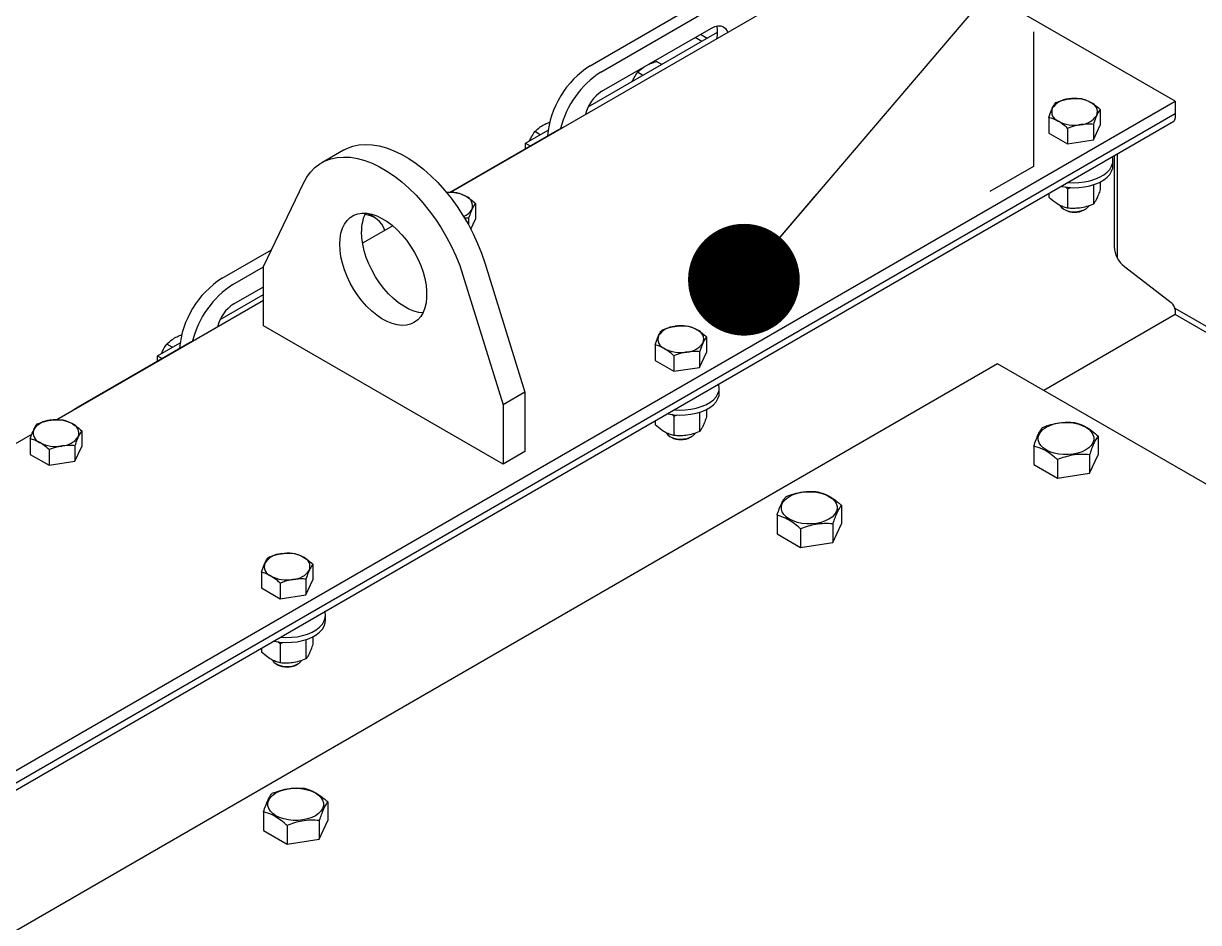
# Model space of a CAD drawing. Header units: millimetres. Extents: x 1293 to 41893, y 1011 to 26911.
# Drawn here: x 5768.9 to 6092.5, y 23770.3 to 24017.7 of the extents above; entities that cross this region are included whole.
import ezdxf

# ---------------------------------------------------------------- set-up
doc = ezdxf.new("R2010")
doc.units = ezdxf.units.MM
doc.header["$LTSCALE"] = 50
doc.linetypes.add('CENTERX2', pattern=[20.32, 12.7, -2.54, 2.54, -2.54])
doc.layers.add('CAPA_1', color=7, linetype='Continuous')
doc.dimstyles.new('SLDDIMSTYLE2', dxfattribs={"dimtxt": 0.18, "dimasz": 30.769231, "dimexe": 0, "dimexo": 0.0625, "dimgap": 0, "dimtad": 0, "dimtih": 1, "dimtoh": 1, "dimdec": 0, "dimrnd": 1e-09, "dimzin": 0, "dimdsep": 46, "dimtxsty": 'Standard', "dimblk1": 'DOT', "dimblk2": 'DOT', "dimsah": 1, "dimcen": 0.09, "dimadec": 0, "dimazin": 0, "dimtfac": 30.769231, "dimtdec": 0, "dimtofl": 0, "dimtmove": 0, "dimatfit": 3, "dimldrblk": 'DOT', "dimfxl": 1, "dimfrac": 2, "dimtolj": 1, "dimtzin": 0, "dimarcsym": 0})

# ---------------------------------------------------------------- blocks, each defined once
blk = doc.blocks.new('_Dot')
at = {"color": 0, "linetype": 'ByBlock', "lineweight": -2}
blk.add_line((-0.5, 0), (-1, 0), dxfattribs=at)
at = {"color": 0, "linetype": 'ByBlock', "const_width": 0.5}
blk.add_lwpolyline([(-0.25, 0, 1), (0.25, 0, 1)], format="xyb", close=True, dxfattribs=at)

msp = doc.modelspace()

# ---------------------------------------------------------------- linework, layer by layer
at = {"color": 7, "linetype": 'Continuous', "lineweight": 25}
for p, q in [((6086.0161562, 23996.3686892), (6008.0141701, 24041.3982773)), ((5988.0744784, 24029.8873383), (5886.4774359, 23971.2366141)), ((5924.9213923, 24006.1174766), (5955.5626861, 24023.806319)), ((5927.914811, 24004.3894128), (5958.5561048, 24022.0782552)), ((5928.1505133, 23999.0818754), (5958.3204026, 24016.4985818)), ((5924.3959619, 23994.7625096), (5960.038878, 24015.3387271)), ((5955.7008127, 24012.8344153), (5953.8370025, 24013.91037)), ((5955.3332253, 24014.7741211), (5957.1970355, 24013.6981663)), ((5944.6366578, 24006.4472146), (5943.160409, 24007.2994348)), ((5939.4516003, 24003.4539446), (5937.9753515, 24004.3061649)), ((6056.7358548, 23996.9787002), (6056.6348866, 23996.963082)), ((5394.4657242, 23597.1451225), (6086.0161562, 23996.3686892)), ((6052.2087699, 23994.4079392), (6052.1817155, 23994.3496515)), ((6062.8559567, 23996.0007834), (6062.7820428, 23996.043453)), ((6065.4113764, 23994.0625639), (6065.4113764, 23989.7719317)), ((6086.0161562, 23996.3686892), (6086.0161562, 23991.7209358)), ((5394.0798776, 23591.6445568), (6085.6303096, 23990.8681235)), ((6086.0161562, 23992.9119998), (5394.4657242, 23593.6884331)), ((6051.246367, 23991.8714667), (6051.246367, 23987.5808346)), ((6053.8017867, 23990.8592615), (6053.8757005, 23990.8165919)), ((6064.4489735, 23992.4521057), (6064.4760278, 23992.5103934)), ((5886.1938939, 23971.24231), (5915.9175659, 23988.4014206)), ((5907.1494419, 23984.8063055), (5913.3462331, 23988.3836369)), ((5911.167329, 23987.1257824), (5909.6910803, 23987.9780026)), ((6051.246367, 23987.5808346), (6056.4311203, 23984.5877402)), ((6056.4311203, 23988.8783723), (6056.4311203, 23984.5877402)), ((6059.9218885, 23989.8813447), (6060.0228567, 23989.8969629)), ((6063.513625, 23989.9739209), (6063.513625, 23985.6832888)), ((6063.513625, 23985.6832888), (6065.4113764, 23989.7719317)), ((5907.1494419, 23983.3396903), (5907.1494419, 23984.8063055)), ((5907.1494419, 23984.8063055), (5908.4197055, 23984.0729979)), ((6056.4311203, 23984.5877402), (6063.513625, 23985.6832888)), ((5857.0070362, 23982.8658197), (5851.0201987, 23979.409692)), ((6069.2530115, 23981.4137105), (6069.2530115, 23956.2676925)), ((6070.043274, 23981.8699194), (6070.043274, 23953.3148444)), ((6068.912205, 23978.6519838), (6068.912205, 23980.0346595)), ((6065.4115285, 23974.1121778), (6065.4115285, 23972.0889522)), ((5834.9538395, 23950.8929484), (5845.9968813, 23973.7964401)), ((6051.2462149, 23971.0186081), (6051.2462149, 23969.8980307)), ((6055.8094861, 23972.7842747), (6056.4312724, 23972.2388263)), ((6056.4312724, 23972.2388263), (6057.4311095, 23972.5832805)), ((6056.4312724, 23972.2388263), (6056.4312724, 23966.9047607)), ((6063.5134729, 23973.325684), (6063.5134729, 23968.0003328)), ((5890.7933066, 23970.1478599), (5890.7193927, 23970.1905295)), ((5893.3487263, 23968.2096403), (5893.3487263, 23963.9190082)), ((5865.536789, 23964.3941414), (5863.6880843, 23965.4613759)), ((5892.3863234, 23966.5991822), (5892.4133778, 23966.6574699)), ((6055.3349666, 23966.641241), (6055.7092047, 23966.4251277)), ((6060.9485386, 23966.4251277), (6061.3227768, 23966.641241)), ((5870.5749917, 23962.0563285), (5862.25569, 23957.2536978)), ((5891.4509749, 23964.1209974), (5891.4509749, 23962.28831)), ((5892.0626715, 23961.1482456), (5893.3487263, 23963.9190082)), ((5823.5694203, 23947.6082286), (5837.1502009, 23955.4482464)), ((5895.894268, 23951.9035472), (5906.9373098, 23916.2500308)), ((5826.562839, 23945.8801648), (5834.9538395, 23950.7241862)), ((5834.9538395, 23934.5621321), (5834.9538395, 23950.8929484)), ((5889.9074306, 23948.4474196), (5900.9504724, 23912.7939031)), ((6072.0544325, 23950.8316578), (6084.915598, 23940.9316179)), ((5826.7985413, 23940.5726274), (5834.9538395, 23945.2805808)), ((5823.0439899, 23936.2532616), (5834.9538395, 23943.1286714)), ((5834.9538395, 23941.492675), (5778.0543961, 23908.6453255)), ((6085.931514, 23939.3813338), (6385.0239897, 23766.7189228)), ((6086.0161562, 23938.7960328), (6086.0161562, 23937.6049688)), ((6086.0161562, 23937.6049688), (6049.8469823, 23916.7249491)), ((6380.5338616, 23767.5835165), (6086.0161562, 23937.6049688)), ((5900.9504724, 23896.4630869), (5834.9538395, 23934.5621321)), ((5948.3128151, 23934.3874116), (5948.2118468, 23934.3717935)), ((5954.4329169, 23933.4094948), (5954.359003, 23933.4521644)), ((5783.9243001, 23912.2033302), (5814.565594, 23929.8921726)), ((5805.7974699, 23926.2970575), (5811.9942611, 23929.8743889)), ((5809.815357, 23928.6165344), (5808.3391083, 23929.4687546)), ((5942.8233272, 23929.2801781), (5942.8233272, 23924.989546)), ((5943.7857301, 23931.8166506), (5943.7586757, 23931.7583629)), ((5956.0259337, 23929.8608171), (5956.0529881, 23929.9191048)), ((5956.9883366, 23931.4712753), (5956.9883366, 23927.1806431)), ((5805.7974699, 23924.8304423), (5805.7974699, 23926.2970575)), ((5805.7974699, 23926.2970575), (5807.0677335, 23925.5637499)), ((5945.3787469, 23928.2679729), (5945.4526608, 23928.2253033)), ((5948.0080805, 23926.2870838), (5948.0080805, 23921.9964516)), ((5951.4988487, 23927.2900562), (5951.5998169, 23927.3056743)), ((5955.0905852, 23927.3826323), (5955.0905852, 23923.0920002)), ((5955.0905852, 23923.0920002), (5956.9883366, 23927.1806431)), ((6037.1156682, 23924.0745803), (5482.2725473, 23603.7704644)), ((5942.8233272, 23924.989546), (5948.0080805, 23921.9964516)), ((5948.0080805, 23921.9964516), (5955.0905852, 23923.0920002)), ((6309.1160767, 23767.0520868), (6037.1156682, 23924.0745803)), ((5906.9373098, 23916.2500308), (5900.9504724, 23912.7939031)), ((5906.9373098, 23916.2500308), (5906.9373098, 23899.9192146)), ((5960.4891652, 23916.0606952), (5960.4891652, 23917.443371)), ((5900.9504724, 23912.7939031), (5900.9504724, 23896.4630869)), ((5947.3864463, 23910.1929861), (5948.0082326, 23909.6475377)), ((5948.0082326, 23909.6475377), (5949.0080697, 23909.9919919)), ((5948.0082326, 23909.6475377), (5948.0082326, 23904.3134721)), ((5955.0904331, 23910.7343954), (5955.0904331, 23905.4090442)), ((5956.9884887, 23911.5208892), (5956.9884887, 23909.4976636)), ((5776.250165, 23908.5344881), (5776.1491967, 23908.5188699)), ((5782.3702668, 23907.5565713), (5782.2963529, 23907.5992409)), ((5942.8231751, 23908.4273195), (5942.8231751, 23907.3067421)), ((5771.2283988, 23904.7047612), (5669.6313564, 23846.054037)), ((5770.7606771, 23903.4272546), (5770.7606771, 23899.1366225)), ((5771.72308, 23905.9637271), (5771.6960256, 23905.9054394)), ((5783.9632836, 23904.0078936), (5783.990338, 23904.0661813)), ((5784.9256865, 23905.6183517), (5784.9256865, 23901.3277196)), ((5946.9119268, 23904.0499525), (5947.2861649, 23903.8338392)), ((5952.5254989, 23903.8338392), (5952.899737, 23904.0499525)), ((6064.8249799, 23904.1595479), (6064.8249799, 23899.0468204)), ((5773.3160968, 23902.4150494), (5773.3900107, 23902.3723798)), ((5775.9454304, 23900.4341602), (5775.9454304, 23896.1435281)), ((5779.4361986, 23901.4371326), (5779.5371669, 23901.4527508)), ((5783.0279351, 23901.5297088), (5783.0279351, 23897.2390767)), ((5783.0279351, 23897.2390767), (5784.9256865, 23901.3277196)), ((5906.9373098, 23899.9192146), (5900.9504724, 23896.4630869)), ((6047.1187182, 23901.4206764), (6047.1187182, 23896.3079489)), ((5770.7606771, 23899.1366225), (5775.9454304, 23896.1435281)), ((5775.9454304, 23896.1435281), (5783.0279351, 23897.2390767)), ((6053.5996598, 23897.6793085), (6053.5996598, 23892.566581)), ((6062.4527907, 23899.0487442), (6062.4527907, 23893.9360167)), ((6062.4527907, 23893.9360167), (6064.8249799, 23899.0468204)), ((6047.1187182, 23896.3079489), (6053.5996598, 23892.566581)), ((6053.5996598, 23892.566581), (6062.4527907, 23893.9360167)), ((5994.1143018, 23885.1100253), (5994.1143018, 23879.9972978)), ((5976.4080401, 23882.3711538), (5976.4080401, 23877.2584263)), ((5976.4080401, 23877.2584263), (5982.8889817, 23873.5170584)), ((5982.8889817, 23878.6297859), (5982.8889817, 23873.5170584)), ((5991.7421126, 23879.9992216), (5991.7421126, 23874.8864941)), ((5991.7421126, 23874.8864941), (5994.1143018, 23879.9972978)), ((5982.8889817, 23873.5170584), (5991.7421126, 23874.8864941)), ((5839.8897753, 23871.796123), (5839.7888071, 23871.7805049)), ((5846.0098771, 23870.8182063), (5845.9359632, 23870.8608758)), ((5835.3626903, 23869.2253621), (5835.3356359, 23869.1670743)), ((5847.6028939, 23867.2695286), (5847.6299483, 23867.3278163)), ((5848.5652968, 23868.8799867), (5848.5652968, 23864.5893546)), ((5834.4002874, 23866.6888896), (5834.4002874, 23862.3982574)), ((5836.9557071, 23865.6766843), (5837.029621, 23865.6340148)), ((5843.0758089, 23864.6987676), (5843.1767772, 23864.7143857)), ((5846.6675454, 23864.7913438), (5846.6675454, 23860.5007116)), ((5846.6675454, 23860.5007116), (5848.5652968, 23864.5893546)), ((5834.4002874, 23862.3982574), (5839.5850407, 23859.4051631)), ((5839.5850407, 23863.6957952), (5839.5850407, 23859.4051631)), ((5839.5850407, 23859.4051631), (5846.6675454, 23860.5007116)), ((5852.0661254, 23853.4694066), (5852.0661254, 23854.8520824)), ((5846.6673933, 23848.1431068), (5846.6673933, 23842.8177556)), ((5848.5654489, 23848.9296006), (5848.5654489, 23846.9063751)), ((5834.4001353, 23845.836031), (5834.4001353, 23844.7154535)), ((5838.9634065, 23847.6016975), (5839.5851928, 23847.0562491)), ((5839.5851928, 23847.0562491), (5840.5850299, 23847.4007034)), ((5839.5851928, 23847.0562491), (5839.5851928, 23841.7221835)), ((5838.488887, 23841.4586639), (5838.8631251, 23841.2425506)), ((5844.1024591, 23841.2425506), (5844.4766972, 23841.4586639)), ((5852.6929456, 23803.4692141), (5852.6929456, 23798.3564866)), ((5834.9866838, 23800.7303426), (5834.9866838, 23795.6176151)), ((5841.4676254, 23796.9889747), (5841.4676254, 23791.8762472)), ((5850.3207563, 23798.3584104), (5850.3207563, 23793.2456829)), ((5850.3207563, 23793.2456829), (5852.6929456, 23798.3564866)), ((5834.9866838, 23795.6176151), (5841.4676254, 23791.8762472)), ((5841.4676254, 23791.8762472), (5850.3207563, 23793.2456829))]:
    msp.add_line(p, q, dxfattribs=at)
at = {"color": 7, "linetype": 'CENTERX2'}
msp.add_line((6047.0151632, 24015.4267938), (6047.0151632, 23978.410277), dxfattribs=at)
at = {"color": 7, "linetype": 'Continuous'}
msp.add_line((6047.0151632, 23978.410277), (6035.0414883, 23971.4980217), dxfattribs=at)
at = {"color": 7, "linetype": 'Continuous', "lineweight": 25, "flags": 128}
for points in [[(5958.3204026, 24016.4985818), (5959.2400672, 24016.9248955), (5960.1243896, 24017.1256315), (5960.9393858, 24017.0930757), (5961.6537359, 24016.828479), (5962.2399879, 24016.3420099), (5962.6756125, 24015.6523631), (5962.8111084, 24015.3031053)], [(5915.9175659, 23988.4014206), (5917.3381043, 23989.1222549), (5917.7690144, 23989.3012505)], [(5857.0070362, 23982.8658197), (5857.9623077, 23983.3583082), (5859.5522173, 23983.9478306), (5861.2482881, 23984.3129389), (5863.0380047, 23984.4509388), (5864.9081605, 23984.3608122), (5866.8449556, 23984.0432241), (5868.8340982, 23983.5005179), (5870.8609103, 23982.7366984), (5872.9104357, 23981.7574018), (5874.967551, 23980.5698544), (5877.0170765, 23979.1828193), (5879.0438885, 23977.6065315), (5881.0330311, 23975.8526225), (5882.9698262, 23973.9340346), (5884.839982, 23971.8649252), (5886.6296986, 23969.6605625), (5888.3257694, 23967.3372125), (5889.915679, 23964.9120196), (5891.3876953, 23962.4028794), (5892.7309562, 23959.828307), (5893.9355497, 23957.2073004), (5894.992587, 23954.5592003), (5895.894268, 23951.9035472)], [(5845.9968813, 23973.7964401), (5846.8985623, 23975.4110344), (5847.9555996, 23976.8387053), (5849.1601931, 23978.0689178), (5850.503454, 23979.0925942), (5851.9754703, 23979.9021805), (5853.5653799, 23980.4917029), (5855.2614507, 23980.8568112), (5857.0511673, 23980.9948112), (5858.9213231, 23980.9046846), (5860.8581182, 23980.5870964), (5862.8472608, 23980.0443902), (5864.8740728, 23979.2805707), (5866.9235983, 23978.3012741), (5868.9807136, 23977.1137267), (5871.030239, 23975.7266916), (5873.0570511, 23974.1504038), (5875.0461937, 23972.3964948), (5876.9829888, 23970.4779069), (5878.8531446, 23968.4087975), (5880.6428612, 23966.2044348), (5882.338932, 23963.8810849), (5883.9288416, 23961.4558919), (5885.4008579, 23958.9467517), (5886.7441188, 23956.3721793), (5887.9487123, 23953.7511728), (5889.0057495, 23951.1030727), (5889.9074306, 23948.4474196)], [(6056.4491083, 23974.0221745), (6057.9331482, 23973.9293037), (6059.513829, 23973.9634473), (6061.0680399, 23974.1332118), (6062.5610623, 23974.4348049), (6063.9595445, 23974.8614894), (6065.2322468, 23975.4037341), (6066.3507391, 23976.0494259), (6067.2900361, 23976.7841413), (6068.0291555, 23977.5914679), (6068.5515867, 23978.4533714), (6068.8456592, 23979.3505982), (6068.9048041, 23980.2631058), (6068.7439297, 23981.1198239)], [(6054.5741456, 23972.9397816), (6054.8334183, 23972.8852075), (6056.3613072, 23972.6488679), (6057.9331482, 23972.5466279), (6059.513829, 23972.5807715), (6061.0680399, 23972.750536), (6062.5610623, 23973.0521291), (6063.9595445, 23973.4788137), (6065.2322468, 23974.0210583), (6066.3507391, 23974.6667502), (6067.2900361, 23975.4014655), (6068.0291555, 23976.2087921), (6068.5515867, 23977.0706956), (6068.8456592, 23977.9679224), (6068.912205, 23978.6519838)], [(6054.2781468, 23967.6589979), (6054.28722, 23967.6419708), (6054.7060643, 23967.1047273), (6055.335453, 23966.6409602), (6056.1388083, 23966.2776218), (6057.0694421, 23966.0358282), (6058.0732694, 23965.9296314), (6059.0919513, 23965.9652032), (6060.0662859, 23966.1404764), (6060.9396482, 23966.4452647), (6061.6612817, 23966.8618548), (6062.1892477, 23967.3660362), (6062.333401, 23967.5764654)], [(5855.9784811, 23956.9917592), (5856.0625232, 23958.5785773), (5856.3134696, 23960.0460869), (5856.7277977, 23961.3736876), (5857.2996912, 23962.5427427), (5858.021122, 23963.5368413), (5858.8819627, 23964.3420283), (5859.870129, 23964.9470008), (5860.9717492, 23965.3432661), (5862.1713591, 23965.5252618), (5863.4521187, 23965.4904328), (5864.7960489, 23965.2392682), (5866.184284, 23964.7752937), (5867.5973361, 23964.1050226), (5869.0153691, 23963.2378639), (5870.418477, 23962.1859906), (5871.786963, 23960.9641689), (5873.1016168, 23959.5895503), (5874.3439835, 23958.0814315), (5875.4966229, 23956.4609832), (5876.5433545, 23954.7509529), (5877.4694846, 23952.9753456), (5878.2620122, 23951.1590872), (5878.909812, 23949.3276737), (5879.4037903, 23947.5068143), (5879.7370128, 23945.7220698), (5879.9048018, 23943.9984941), (5879.9048018, 23942.3602825), (5879.7370128, 23940.8304318), (5879.4037903, 23939.4304179), (5878.909812, 23938.1798937), (5878.2620122, 23937.096414), (5877.4694846, 23936.1951884), (5876.5433545, 23935.4888682), (5875.4966229, 23934.9873685), (5874.3439835, 23934.6977293), (5873.1016168, 23934.6240165), (5871.786963, 23934.7672649), (5870.418477, 23935.1254635), (5869.0153691, 23935.6935841), (5867.5973361, 23936.4636515), (5866.184284, 23937.4248556), (5864.7960489, 23938.5637032), (5863.4521187, 23939.8642074), (5862.1713591, 23941.308112), (5860.9717492, 23942.8751477), (5859.870129, 23944.5433167), (5858.8819627, 23946.2892017), (5858.021122, 23948.0882943), (5857.2996912, 23949.915339), (5856.7277977, 23951.7446883), (5856.3134696, 23953.550662), (5856.0625232, 23955.3079083), (5855.9784811, 23956.9917592)], [(5878.8648644, 23938.0894691), (5877.7738004, 23938.2233925), (5876.4053144, 23938.5815912), (5875.0022065, 23939.1497118), (5873.5841735, 23939.9197791), (5872.1711214, 23940.8809832), (5870.7828863, 23942.0198309), (5869.4389561, 23943.3203351), (5868.1581965, 23944.7642396), (5866.9585866, 23946.3312753), (5865.8569664, 23947.9994444), (5864.8688001, 23949.7453294), (5864.0079594, 23951.5444219), (5863.2865286, 23953.3714667), (5862.7146352, 23955.200816), (5862.3003071, 23957.0067897), (5862.0493606, 23958.764036), (5861.9653185, 23960.4478869)], [(5814.565594, 23929.8921726), (5815.9861324, 23930.6130069), (5816.4170424, 23930.7920025)], [(5946.1511058, 23910.348493), (5946.4103785, 23910.2939189), (5947.9382674, 23910.0575793), (5949.5101084, 23909.9553393), (5951.0907893, 23909.989483), (5952.6450001, 23910.1592474), (5954.1380225, 23910.4608405), (5955.5365047, 23910.8875251), (5956.809207, 23911.4297697), (5957.9276993, 23912.0754616), (5958.8669963, 23912.810177), (5959.6061158, 23913.6175036), (5960.1285469, 23914.479407), (5960.4226194, 23915.3766339), (5960.4891652, 23916.0606952)], [(5948.0260685, 23911.4308859), (5949.5101084, 23911.3380151), (5951.0907893, 23911.3721587), (5952.6450001, 23911.5419232), (5954.1380225, 23911.8435163), (5955.5365047, 23912.2702009), (5956.809207, 23912.8124455), (5957.9276993, 23913.4581374), (5958.8669963, 23914.1928528), (5959.6061158, 23915.0001794), (5960.1285469, 23915.8620828), (5960.4226194, 23916.7593096), (5960.4817643, 23917.6718173), (5960.3208899, 23918.5285353)], [(5782.0707154, 23910.9638973), (5782.5037617, 23911.2840458), (5783.9243001, 23912.2033302)], [(6050.5326172, 23900.3446212), (6049.6707386, 23900.9375804), (6049.0003161, 23901.6079303), (6048.5417201, 23902.3353025), (6048.3088848, 23903.0975962), (6048.3088848, 23903.8716496), (6048.5417201, 23904.6339433), (6049.0003161, 23905.3613155), (6049.6707386, 23906.0316654), (6050.5326172, 23906.6246246), (6051.559764, 23907.1221765), (6052.7209699, 23907.5092032), (6053.980952, 23907.7739451), (6055.3014266, 23907.908358), (6056.6422716, 23907.908358), (6057.9627461, 23907.7739451), (6059.2227283, 23907.5092032), (6060.3839341, 23907.1221765), (6061.411081, 23906.6246246), (6062.2729595, 23906.0316654), (6062.943382, 23905.3613155), (6063.401978, 23904.6339433), (6063.6348133, 23903.8716496), (6063.6348133, 23903.0975962), (6063.401978, 23902.3353025), (6062.943382, 23901.6079303), (6062.2729595, 23900.9375804), (6061.411081, 23900.3446212), (6060.3839341, 23899.8470693), (6059.2227283, 23899.4600426), (6057.9627461, 23899.1953008), (6056.6422716, 23899.0608878), (6055.3014266, 23899.0608878), (6053.980952, 23899.1953008), (6052.7209699, 23899.4600426), (6051.559764, 23899.8470693), (6050.5326172, 23900.3446212)], [(5945.855107, 23905.0677094), (5945.8641802, 23905.0506822), (5946.2830245, 23904.5134388), (5946.9124132, 23904.0496716), (5947.7157685, 23903.6863333), (5948.6464023, 23903.4445396), (5949.6502296, 23903.3383428), (5950.6689115, 23903.3739147), (5951.6432461, 23903.5491878), (5952.5166084, 23903.8539761), (5953.238242, 23904.2705662), (5953.7662079, 23904.7747476), (5953.9103612, 23904.9851768)], [(5979.821939, 23881.2950986), (5978.9600605, 23881.8880578), (5978.289638, 23882.5584077), (5977.831042, 23883.2857799), (5977.5982067, 23884.0480736), (5977.5982067, 23884.822127), (5977.831042, 23885.5844207), (5978.289638, 23886.3117929), (5978.9600605, 23886.9821428), (5979.821939, 23887.575102), (5980.8490859, 23888.0726539), (5982.0102917, 23888.4596806), (5983.2702739, 23888.7244224), (5984.5907484, 23888.8588354), (5985.9315934, 23888.8588354), (5987.252068, 23888.7244224), (5988.5120502, 23888.4596806), (5989.673256, 23888.0726539), (5990.7004028, 23887.575102), (5991.5622814, 23886.9821428), (5992.2327039, 23886.3117929), (5992.6912999, 23885.5844207), (5992.9241352, 23884.822127), (5992.9241352, 23884.0480736), (5992.6912999, 23883.2857799), (5992.2327039, 23882.5584077), (5991.5622814, 23881.8880578), (5990.7004028, 23881.2950986), (5989.673256, 23880.7975467), (5988.5120502, 23880.41052), (5987.252068, 23880.1457782), (5985.9315934, 23880.0113652), (5984.5907484, 23880.0113652), (5983.2702739, 23880.1457782), (5982.0102917, 23880.41052), (5980.8490859, 23880.7975467), (5979.821939, 23881.2950986)], [(5839.6030287, 23848.8395974), (5841.0870686, 23848.7467265), (5842.6677495, 23848.7808702), (5844.2219603, 23848.9506347), (5845.7149827, 23849.2522277), (5847.1134649, 23849.6789123), (5848.3861672, 23850.2211569), (5849.5046595, 23850.8668488), (5850.4439565, 23851.6015642), (5851.183076, 23852.4088908), (5851.7055071, 23853.2707942), (5851.9995797, 23854.1680211), (5852.0587246, 23855.0805287), (5851.8978501, 23855.9372467)], [(5837.728066, 23847.7572045), (5837.9873387, 23847.7026303), (5839.5152276, 23847.4662907), (5841.0870686, 23847.3640508), (5842.6677495, 23847.3981944), (5844.2219603, 23847.5679589), (5845.7149827, 23847.8695519), (5847.1134649, 23848.2962365), (5848.3861672, 23848.8384811), (5849.5046595, 23849.484173), (5850.4439565, 23850.2188884), (5851.183076, 23851.026215), (5851.7055071, 23851.8881185), (5851.9995797, 23852.7853453), (5852.0661254, 23853.4694066)], [(5837.4320672, 23842.4764208), (5837.4411404, 23842.4593937), (5837.8599847, 23841.9221502), (5838.4893734, 23841.4583831), (5839.2927287, 23841.0950447), (5840.2233625, 23840.853251), (5841.2271898, 23840.7470542), (5842.2458718, 23840.7826261), (5843.2202063, 23840.9578993), (5844.0935687, 23841.2626875), (5844.8152022, 23841.6792777), (5845.3431681, 23842.183459), (5845.4873214, 23842.3938882)], [(5838.4005828, 23799.6542874), (5837.5387043, 23800.2472466), (5836.8682818, 23800.9175965), (5836.4096858, 23801.6449687), (5836.1768505, 23802.4072624), (5836.1768505, 23803.1813158), (5836.4096858, 23803.9436095), (5836.8682818, 23804.6709817), (5837.5387043, 23805.3413316), (5838.4005828, 23805.9342909), (5839.4277297, 23806.4318428), (5840.5889355, 23806.8188694), (5841.8489177, 23807.0836113), (5843.1693922, 23807.2180242), (5844.5102372, 23807.2180242), (5845.8307118, 23807.0836113), (5847.0906939, 23806.8188694), (5848.2518997, 23806.4318428), (5849.2790466, 23805.9342909), (5850.1409252, 23805.3413316), (5850.8113477, 23804.6709817), (5851.2699437, 23803.9436095), (5851.502779, 23803.1813158), (5851.502779, 23802.4072624), (5851.2699437, 23801.6449687), (5850.8113477, 23800.9175965), (5850.1409252, 23800.2472466), (5849.2790466, 23799.6542874), (5848.2518997, 23799.1567355), (5847.0906939, 23798.7697088), (5845.8307118, 23798.504967), (5844.5102372, 23798.370554), (5843.1693922, 23798.370554), (5841.8489177, 23798.504967), (5840.5889355, 23798.7697088), (5839.4277297, 23799.1567355), (5838.4005828, 23799.6542874)]]:
    msp.add_lwpolyline(points, dxfattribs=at)
at = {"color": 7, "linetype": 'Continuous', "lineweight": 25}
for centre, radius, start, end in [((5953.7865733, 24015.3590083), 6.2561597, 343.200369464, 15.948417113), ((5938.8360549, 23984.4230626), 25.7733474, 122.675860767, 174.668868476), ((5941.9589232, 23982.5837065), 25.9369604, 122.783833317, 165.972806102), ((5933.7310912, 23990.3835405), 10.3345963, 122.682953557, 167.038566121), ((6057.0263828, 23991.173801), 5.8025033, 93.8686975, 146.125925967), ((6058.3415549, 23987.3479057), 9.7637326, 62.948313964, 99.465608171), ((6054.8177404, 23993.4519929), 2.7846756, 161.194497557, 248.602425332), ((6061.8400029, 23993.408052), 2.7846756, 341.194497557, 68.602425332), ((6058.3161884, 23999.5121392), 9.7637326, 242.948313964, 279.465608171), ((6059.6313606, 23995.6862439), 5.8025033, 273.8686975, 326.125925967), ((6085.1112469, 23991.6166608), 0.9108975, 304.738836577, 6.573343816), ((5886.3193477, 23961.6085746), 9.6441871, 62.855379641, 95.509917097), ((5889.7773528, 23967.5551285), 2.7846756, 341.194497557, 68.602425332), ((5873.1030401, 23960.7704686), 11.1423921, 154.737482733, 181.658993392), ((5862.4091276, 23958.9531169), 6.2275757, 17.052376927, 85.893393474), ((5888.4535256, 23968.9046867), 4.5587553, 290.900427428, 329.620100274), ((6058.3288717, 23971.397251), 5.6200236, 242.216559714, 297.783440286), ((6076.655533, 23956.6426649), 7.4120125, 182.899820535, 231.628151647), ((5837.4840829, 23925.9138146), 25.7733474, 122.675860767, 174.668868476), ((5840.6069513, 23924.0744584), 25.9369604, 122.783833317, 165.972806101), ((5832.3791193, 23931.8742924), 10.3345963, 122.682953557, 167.038566122), ((6083.1080228, 23938.6487223), 2.911862, 2.899820535, 51.628151647), ((5948.603343, 23928.5825124), 5.8025033, 93.8686975, 146.125925967), ((5949.9185152, 23924.7566171), 9.7637326, 62.948313964, 99.465608171), ((5953.4169632, 23930.8167634), 2.7846756, 341.194497557, 68.602425332), ((5946.3947006, 23930.8607043), 2.7846756, 161.194497557, 248.602425332), ((5951.2083208, 23933.0949553), 5.8025033, 273.8686975, 326.125925967), ((5949.8931486, 23936.9208506), 9.7637326, 242.948313964, 279.465608171), ((5776.5406929, 23902.7295889), 5.8025033, 93.8686975, 146.125925967), ((5777.8558651, 23898.9036936), 9.7637326, 62.948313964, 99.465608171), ((5781.3543131, 23904.9638399), 2.7846756, 341.194497557, 68.602425332), ((5774.3320505, 23905.0077808), 2.7846756, 161.194497557, 248.602425332), ((5779.1456707, 23907.2420318), 5.8025033, 273.8686975, 326.125925967), ((5949.9058319, 23908.8059624), 5.6200236, 242.216559714, 297.783440286), ((5777.8304985, 23911.0679271), 9.7637326, 242.948313964, 279.465608171), ((5840.1803032, 23865.9912239), 5.8025033, 93.8686975, 146.125925967), ((5841.4954754, 23862.1653286), 9.7637326, 62.948313964, 99.465608171), ((5844.9939234, 23868.2254748), 2.7846756, 341.194497557, 68.602425332), ((5837.9716608, 23868.2694158), 2.7846756, 161.194497557, 248.602425332), ((5842.785281, 23870.5036668), 5.8025033, 273.8686975, 326.125925967), ((5841.4701088, 23874.3295621), 9.7637326, 242.948313964, 279.465608171), ((5841.4827921, 23846.2146739), 5.6200236, 242.216559714, 297.783440286)]:
    msp.add_arc(centre, radius, start, end, dxfattribs=at)
for points, knots in [([(5937.9753515, 24004.3061649), (5938.4474946, 24004.7562573), (5939.2413534, 24005.5130403), (5940.7814309, 24006.4006928), (5942.0573875, 24006.9355635), (5942.8847156, 24007.2084874), (5943.160409, 24007.2994348)], [0, 0, 0, 0, 0.3661794341, 0.6156922034, 0.8719357593, 1, 1, 1, 1]), ([(5936.5369556, 24001.7713561), (5936.714973, 24002.160544), (5937.1277267, 24003.0629211), (5937.6680598, 24003.8554483), (5937.9753515, 24004.3061649)], [0, 0, 0, 0, 0.4312919188, 1, 1, 1, 1]), ([(6053.1441184, 23995.9601096), (6053.3648314, 23996.0466901), (6054.5012856, 23996.492494), (6055.6828202, 23996.7530938), (6056.6348866, 23996.963082)], [0, 0, 0, 0, 0.1942119601, 1, 1, 1, 1]), ([(6056.7358548, 23996.9787002), (6057.132113, 23997.0279839), (6058.314295, 23997.1750151), (6059.462973, 23997.103321), (6060.2266231, 23997.0556582)], [0, 0, 0, 0, 0.3351922062, 1, 1, 1, 1]), ([(6060.2266231, 23997.0556582), (6060.5269129, 23996.9771517), (6061.3619905, 23996.7588324), (6062.2276623, 23996.3227331), (6062.7820428, 23996.043453)], [0, 0, 0, 0, 0.3595950484, 1, 1, 1, 1]), ([(6051.246367, 23991.8714667), (6051.3055068, 23992.0513213), (6051.6100188, 23992.9773952), (6051.9266101, 23993.7373162), (6052.1817155, 23994.3496515)], [0, 0, 0, 0, 0.1942119601, 1, 1, 1, 1]), ([(6052.2087699, 23994.4079392), (6052.3149469, 23994.6246832), (6052.6317116, 23995.2713091), (6052.939499, 23995.6850509), (6053.1441184, 23995.9601096)], [0, 0, 0, 0, 0.3351922062, 1, 1, 1, 1]), ([(6062.8559567, 23996.0007834), (6063.297121, 23995.7196526), (6064.1629648, 23995.1678958), (6065.0005548, 23994.4263014), (6065.4113764, 23994.0625639)], [0, 0, 0, 0, 0.5095195514, 1, 1, 1, 1]), ([(6065.4113764, 23994.0625639), (6065.3522365, 23993.9875887), (6065.0477245, 23993.6015404), (6064.7311333, 23992.9972907), (6064.4760278, 23992.5103934)], [0, 0, 0, 0, 0.1942119601, 1, 1, 1, 1]), ([(5909.6910803, 23987.9780026), (5910.1644425, 23988.4269995), (5910.9603514, 23989.1819405), (5912.4376697, 23990.0501595), (5913.4146186, 23990.4354579), (5913.8801621, 23990.6190634)], [0, 0, 0, 0, 0.4344645839, 0.7305065004, 1, 1, 1, 1]), ([(6053.8017867, 23990.8592615), (6053.3606223, 23991.0874882), (6052.4947785, 23991.5354134), (6051.6571885, 23991.7608798), (6051.246367, 23991.8714667)], [0, 0, 0, 0, 0.5095195514, 1, 1, 1, 1]), ([(6056.4311203, 23988.8783723), (6056.1308305, 23989.146573), (6055.2957528, 23989.8924139), (6054.430081, 23990.455798), (6053.8757005, 23990.8165919)], [0, 0, 0, 0, 0.3595950484, 1, 1, 1, 1]), ([(6064.4489735, 23992.4521057), (6064.3427964, 23992.2113397), (6064.0260317, 23991.4930474), (6063.7182444, 23990.5805538), (6063.513625, 23989.9739209)], [0, 0, 0, 0, 0.3351922062, 1, 1, 1, 1]), ([(5908.2526844, 23985.4431938), (5908.4307017, 23985.8323818), (5908.8434554, 23986.7347589), (5909.3837885, 23987.527286), (5909.6910803, 23987.9780026)], [0, 0, 0, 0, 0.4312919188, 1, 1, 1, 1]), ([(6059.9218885, 23989.8813447), (6059.5256303, 23989.808039), (6058.3434483, 23989.5893414), (6057.1947703, 23989.1622837), (6056.4311203, 23988.8783723)], [0, 0, 0, 0, 0.3351922062, 1, 1, 1, 1]), ([(6063.513625, 23989.9739209), (6063.292912, 23989.9922199), (6062.1564577, 23990.0864417), (6060.9749231, 23989.9815131), (6060.0228567, 23989.8969629)], [0, 0, 0, 0, 0.1942119601, 1, 1, 1, 1]), ([(5885.3958658, 23971.200955), (5885.5502223, 23971.2185551), (5886.4892344, 23971.3256234), (5887.4015911, 23971.2586766), (5888.163973, 23971.2027347)], [0, 0, 0, 0, 0.1643817936, 1, 1, 1, 1]), ([(5888.163973, 23971.2027347), (5888.4642628, 23971.1242282), (5889.2993404, 23970.9059089), (5890.1650122, 23970.4698096), (5890.7193927, 23970.1905295)], [0, 0, 0, 0, 0.3595950484, 1, 1, 1, 1]), ([(6065.4115285, 23972.0889522), (6065.2467833, 23971.600317), (6064.9137207, 23970.6124508), (6064.4202585, 23969.4505683), (6063.9485565, 23968.5796772), (6063.6593839, 23968.1946236), (6063.5134729, 23968.0003328)], [0, 0, 0, 0, 0.2646176718, 0.5349733347, 0.7653562273, 1, 1, 1, 1]), ([(5890.7933066, 23970.1478599), (5891.2344709, 23969.866729), (5892.1003147, 23969.3149723), (5892.9379048, 23968.5733779), (5893.3487263, 23968.2096403)], [0, 0, 0, 0, 0.5095195514, 1, 1, 1, 1]), ([(5893.3487263, 23968.2096403), (5893.2895864, 23968.1346651), (5892.9850744, 23967.7486169), (5892.6684832, 23967.1443671), (5892.4133778, 23966.6574699)], [0, 0, 0, 0, 0.1942119601, 1, 1, 1, 1]), ([(6056.4312724, 23966.9047607), (6056.2146508, 23966.9615937), (6055.575445, 23967.1292963), (6054.474834, 23967.5607119), (6052.9354699, 23968.4436663), (6051.8721185, 23969.3591588), (6051.2462149, 23969.8980307)], [0, 0, 0, 0, 0.1280647744, 0.377893031, 0.6338190398, 1, 1, 1, 1]), ([(6063.5134729, 23968.0003328), (6062.898781, 23967.7714873), (6061.6560669, 23967.3088335), (6059.8148359, 23966.9250975), (6058.0547591, 23966.7980303), (6056.97573, 23966.8689672), (6056.4312724, 23966.9047607)], [0, 0, 0, 0, 0.2646061211, 0.5349506065, 0.7653448938, 1, 1, 1, 1]), ([(5892.3863234, 23966.5991822), (5892.2801463, 23966.3584162), (5891.9633816, 23965.6401238), (5891.6555943, 23964.7276302), (5891.4509749, 23964.1209974)], [0, 0, 0, 0, 0.3351922062, 1, 1, 1, 1]), ([(5891.4509749, 23964.1209974), (5891.2314028, 23964.1443365), (5890.8561585, 23964.1842225), (5890.4659518, 23964.1580096), (5890.3040724, 23964.1471351)], [0, 0, 0, 0, 0.5851444376, 1, 1, 1, 1]), ([(5808.3391083, 23929.4687546), (5808.8124706, 23929.9177515), (5809.6083794, 23930.6726925), (5811.0856977, 23931.5409114), (5812.0626466, 23931.9262099), (5812.5281902, 23932.1098154)], [0, 0, 0, 0, 0.4344645839, 0.7305065004, 1, 1, 1, 1]), ([(5943.7857301, 23931.8166506), (5943.8919071, 23932.0333946), (5944.2086718, 23932.6800205), (5944.5164592, 23933.0937623), (5944.7210786, 23933.3688211)], [0, 0, 0, 0, 0.3351922062, 1, 1, 1, 1]), ([(5944.7210786, 23933.3688211), (5944.9417916, 23933.4554015), (5946.0782458, 23933.9012054), (5947.2597804, 23934.1618052), (5948.2118468, 23934.3717935)], [0, 0, 0, 0, 0.1942119601, 1, 1, 1, 1]), ([(5948.3128151, 23934.3874116), (5948.7090733, 23934.4366953), (5949.8912552, 23934.5837265), (5951.0399332, 23934.5120324), (5951.8035833, 23934.4643696)], [0, 0, 0, 0, 0.3351922062, 1, 1, 1, 1]), ([(5951.8035833, 23934.4643696), (5952.1038731, 23934.3858631), (5952.9389507, 23934.1675439), (5953.8046225, 23933.7314446), (5954.359003, 23933.4521644)], [0, 0, 0, 0, 0.3595950484, 1, 1, 1, 1]), ([(5954.4329169, 23933.4094948), (5954.8740812, 23933.128364), (5955.739925, 23932.5766073), (5956.5775151, 23931.8350128), (5956.9883366, 23931.4712753)], [0, 0, 0, 0, 0.5095195514, 1, 1, 1, 1]), ([(5806.9007124, 23926.9339458), (5807.0787297, 23927.3231338), (5807.4914834, 23928.2255109), (5808.0318165, 23929.018038), (5808.3391083, 23929.4687546)], [0, 0, 0, 0, 0.4312919188, 1, 1, 1, 1]), ([(5942.8233272, 23929.2801781), (5942.8824671, 23929.4600328), (5943.186979, 23930.3861067), (5943.5035703, 23931.1460277), (5943.7586757, 23931.7583629)], [0, 0, 0, 0, 0.1942119601, 1, 1, 1, 1]), ([(5945.3787469, 23928.2679729), (5944.9375825, 23928.4961996), (5944.0717387, 23928.9441248), (5943.2341487, 23929.1695913), (5942.8233272, 23929.2801781)], [0, 0, 0, 0, 0.5095195514, 1, 1, 1, 1]), ([(5956.0259337, 23929.8608171), (5955.9197566, 23929.6200511), (5955.6029919, 23928.9017588), (5955.2952046, 23927.9892652), (5955.0905852, 23927.3826323)], [0, 0, 0, 0, 0.3351922062, 1, 1, 1, 1]), ([(5956.9883366, 23931.4712753), (5956.9291967, 23931.3963001), (5956.6246847, 23931.0102519), (5956.3080935, 23930.4060021), (5956.0529881, 23929.9191048)], [0, 0, 0, 0, 0.1942119601, 1, 1, 1, 1]), ([(5948.0080805, 23926.2870838), (5947.7077907, 23926.5552845), (5946.872713, 23927.3011253), (5946.0070413, 23927.8645094), (5945.4526608, 23928.2253033)], [0, 0, 0, 0, 0.3595950484, 1, 1, 1, 1]), ([(5951.4988487, 23927.2900562), (5951.1025905, 23927.2167504), (5949.9204086, 23926.9980529), (5948.7717306, 23926.5709951), (5948.0080805, 23926.2870838)], [0, 0, 0, 0, 0.3351922062, 1, 1, 1, 1]), ([(5955.0905852, 23927.3826323), (5954.8698722, 23927.4009313), (5953.7334179, 23927.4951531), (5952.5518834, 23927.3902245), (5951.5998169, 23927.3056743)], [0, 0, 0, 0, 0.1942119601, 1, 1, 1, 1]), ([(5956.9884887, 23909.4976636), (5956.8237436, 23909.0090284), (5956.4906809, 23908.0211623), (5955.9972187, 23906.8592797), (5955.5255167, 23905.9883887), (5955.2363442, 23905.6033351), (5955.0904331, 23905.4090442)], [0, 0, 0, 0, 0.2646176718, 0.5349733347, 0.7653562273, 1, 1, 1, 1]), ([(5771.72308, 23905.9637271), (5771.829257, 23906.1804711), (5772.1460217, 23906.827097), (5772.4538091, 23907.2408388), (5772.6584285, 23907.5158975)], [0, 0, 0, 0, 0.3351922062, 1, 1, 1, 1]), ([(5772.6584285, 23907.5158975), (5772.8791415, 23907.602478), (5774.0155958, 23908.0482818), (5775.1971303, 23908.3088817), (5776.1491967, 23908.5188699)], [0, 0, 0, 0, 0.1942119601, 1, 1, 1, 1]), ([(5776.250165, 23908.5344881), (5776.6464232, 23908.5837718), (5777.8286051, 23908.7308029), (5778.9772831, 23908.6591089), (5779.7409332, 23908.6114461)], [0, 0, 0, 0, 0.3351922062, 1, 1, 1, 1]), ([(5779.7409332, 23908.6114461), (5780.041223, 23908.5329396), (5780.8763006, 23908.3146203), (5781.7419724, 23907.878521), (5782.2963529, 23907.5992409)], [0, 0, 0, 0, 0.3595950484, 1, 1, 1, 1]), ([(5782.3702668, 23907.5565713), (5782.8114311, 23907.2754405), (5783.677275, 23906.7236837), (5784.514865, 23905.9820893), (5784.9256865, 23905.6183517)], [0, 0, 0, 0, 0.5095195514, 1, 1, 1, 1]), ([(5948.0082326, 23904.3134721), (5947.7916111, 23904.3703051), (5947.1524052, 23904.5380078), (5946.0517942, 23904.9694233), (5944.5124301, 23905.8523778), (5943.4490787, 23906.7678703), (5942.8231751, 23907.3067421)], [0, 0, 0, 0, 0.1280647744, 0.377893031, 0.6338190398, 1, 1, 1, 1]), ([(6047.1187182, 23901.4206764), (6047.3246095, 23902.0314642), (6047.7408569, 23903.2662848), (6048.3575787, 23904.7186456), (6048.9471192, 23905.8072795), (6049.3085408, 23906.2886097), (6049.4909075, 23906.5314801)], [0, 0, 0, 0, 0.2646074189, 0.5349529001, 0.765345785, 1, 1, 1, 1]), ([(6049.4909075, 23906.5314801), (6050.2593043, 23906.8175404), (6051.8127608, 23907.3958641), (6054.1143977, 23907.8755441), (6056.3145929, 23908.0343668), (6057.6634366, 23907.9456704), (6058.3440383, 23907.9009158)], [0, 0, 0, 0, 0.2646074189, 0.5349529001, 0.765345785, 1, 1, 1, 1]), ([(6058.3440383, 23907.9009158), (6059.1222634, 23907.6726227), (6060.4330348, 23907.2881065), (6062.3512611, 23906.1821343), (6063.7321828, 23905.1341971), (6064.5492379, 23904.4054781), (6064.8249799, 23904.1595479)], [0, 0, 0, 0, 0.3642915345, 0.6135794143, 0.8695896666, 1, 1, 1, 1]), ([(5770.7606771, 23903.4272546), (5770.819817, 23903.6071092), (5771.124329, 23904.5331831), (5771.4409202, 23905.2931041), (5771.6960256, 23905.9054394)], [0, 0, 0, 0, 0.19421196006, 1, 1, 1, 1]), ([(5773.3160968, 23902.4150494), (5772.8749325, 23902.643276), (5772.0090886, 23903.0912013), (5771.1714986, 23903.3166677), (5770.7606771, 23903.4272546)], [0, 0, 0, 0, 0.5095195514, 1, 1, 1, 1]), ([(5783.9632836, 23904.0078936), (5783.8571066, 23903.7671276), (5783.5403419, 23903.0488353), (5783.2325545, 23902.1363417), (5783.0279351, 23901.5297088)], [0, 0, 0, 0, 0.3351922062, 1, 1, 1, 1]), ([(5784.9256865, 23905.6183517), (5784.8665466, 23905.5433766), (5784.5620346, 23905.1573283), (5784.2454434, 23904.5530785), (5783.990338, 23904.0661813)], [0, 0, 0, 0, 0.1942119601, 1, 1, 1, 1]), ([(5955.0904331, 23905.4090442), (5954.4757413, 23905.1801987), (5953.2330271, 23904.717545), (5951.3917961, 23904.3338089), (5949.6317193, 23904.2067417), (5948.5526902, 23904.2776787), (5948.0082326, 23904.3134721)], [0, 0, 0, 0, 0.2646061211, 0.5349506065, 0.7653448938, 1, 1, 1, 1]), ([(6064.8249799, 23904.1595479), (6064.6190886, 23903.8831635), (6064.2028412, 23903.3244015), (6063.5861195, 23902.1193488), (6062.996579, 23900.6676914), (6062.6351574, 23899.5916799), (6062.4527907, 23899.0487442)], [0, 0, 0, 0, 0.2646074189, 0.5349529001, 0.765345785, 1, 1, 1, 1]), ([(5775.9454304, 23900.4341602), (5775.6451406, 23900.7023609), (5774.810063, 23901.4482018), (5773.9443912, 23902.0115859), (5773.3900107, 23902.3723798)], [0, 0, 0, 0, 0.3595950484, 1, 1, 1, 1]), ([(5779.4361986, 23901.4371326), (5779.0399404, 23901.3638269), (5777.8577585, 23901.1451293), (5776.7090805, 23900.7180716), (5775.9454304, 23900.4341602)], [0, 0, 0, 0, 0.3351922062, 1, 1, 1, 1]), ([(5783.0279351, 23901.5297088), (5782.8072221, 23901.5480078), (5781.6707678, 23901.6422296), (5780.4892333, 23901.537301), (5779.5371669, 23901.4527508)], [0, 0, 0, 0, 0.1942119601, 1, 1, 1, 1]), ([(6053.5996598, 23897.6793085), (6053.3239132, 23897.9252436), (6052.5204063, 23898.6418819), (6051.140272, 23899.6921321), (6049.2214014, 23900.8038089), (6047.8969412, 23901.1923679), (6047.1187182, 23901.4206764)], [0, 0, 0, 0, 0.13041086731, 0.3800085011, 0.63570697405, 1, 1, 1, 1]), ([(6062.4527907, 23899.0487442), (6061.6843938, 23899.0970874), (6060.1309373, 23899.1948222), (6057.8293004, 23898.9624503), (6055.6291053, 23898.4406041), (6054.2802615, 23897.9346192), (6053.5996598, 23897.6793085)], [0, 0, 0, 0, 0.2646074189, 0.5349529001, 0.765345785, 1, 1, 1, 1]), ([(5976.4080401, 23882.3711538), (5976.6139314, 23882.9819416), (5977.0301788, 23884.2167622), (5977.6469006, 23885.669123), (5978.2364411, 23886.7577569), (5978.5978626, 23887.2390871), (5978.7802293, 23887.4819575)], [0, 0, 0, 0, 0.26460741893, 0.53495290009, 0.765345785, 1, 1, 1, 1]), ([(5978.7802293, 23887.4819575), (5979.5486262, 23887.7680178), (5981.1020827, 23888.3463415), (5983.4037196, 23888.8260215), (5985.6039147, 23888.9848442), (5986.9527585, 23888.8961478), (5987.6333602, 23888.8513932)], [0, 0, 0, 0, 0.2646074189, 0.5349529001, 0.765345785, 1, 1, 1, 1]), ([(5987.6333602, 23888.8513932), (5988.4115853, 23888.6231001), (5989.7223567, 23888.2385839), (5991.640583, 23887.1326117), (5993.0215047, 23886.0846745), (5993.8385597, 23885.3559554), (5994.1143018, 23885.1100253)], [0, 0, 0, 0, 0.36429153448, 0.61357941431, 0.86958966661, 1, 1, 1, 1]), ([(5994.1143018, 23885.1100253), (5993.9084105, 23884.8336409), (5993.4921631, 23884.2748789), (5992.8754413, 23883.0698262), (5992.2859008, 23881.6181688), (5991.9244792, 23880.5421572), (5991.7421126, 23879.9992216)], [0, 0, 0, 0, 0.2646074189, 0.5349529001, 0.765345785, 1, 1, 1, 1]), ([(5982.8889817, 23878.6297859), (5982.6132351, 23878.875721), (5981.8097282, 23879.5923593), (5980.4295939, 23880.6426095), (5978.5107233, 23881.7542863), (5977.186263, 23882.1428453), (5976.4080401, 23882.3711538)], [0, 0, 0, 0, 0.1304108673, 0.3800085011, 0.635706974, 1, 1, 1, 1]), ([(5991.7421126, 23879.9992216), (5990.9737157, 23880.0475648), (5989.4202592, 23880.1452995), (5987.1186223, 23879.9129277), (5984.9184271, 23879.3910815), (5983.5695834, 23878.8850966), (5982.8889817, 23878.6297859)], [0, 0, 0, 0, 0.2646074189, 0.5349529001, 0.765345785, 1, 1, 1, 1]), ([(5835.3626903, 23869.2253621), (5835.4688673, 23869.442106), (5835.7856321, 23870.088732), (5836.0934194, 23870.5024737), (5836.2980388, 23870.7775325)], [0, 0, 0, 0, 0.3351922062, 1, 1, 1, 1]), ([(5836.2980388, 23870.7775325), (5836.5187518, 23870.8641129), (5837.6552061, 23871.3099168), (5838.8367406, 23871.5705166), (5839.7888071, 23871.7805049)], [0, 0, 0, 0, 0.1942119601, 1, 1, 1, 1]), ([(5839.8897753, 23871.796123), (5840.2860335, 23871.8454067), (5841.4682154, 23871.9924379), (5842.6168934, 23871.9207438), (5843.3805435, 23871.8730811)], [0, 0, 0, 0, 0.3351922062, 1, 1, 1, 1]), ([(5843.3805435, 23871.8730811), (5843.6808333, 23871.7945745), (5844.5159109, 23871.5762553), (5845.3815827, 23871.140156), (5845.9359632, 23870.8608758)], [0, 0, 0, 0, 0.3595950484, 1, 1, 1, 1]), ([(5846.0098771, 23870.8182063), (5846.4510415, 23870.5370754), (5847.3168853, 23869.9853187), (5848.1544753, 23869.2437243), (5848.5652968, 23868.8799867)], [0, 0, 0, 0, 0.5095195514, 1, 1, 1, 1]), ([(5834.4002874, 23866.6888896), (5834.4594273, 23866.8687442), (5834.7639393, 23867.7948181), (5835.0805305, 23868.5547391), (5835.3356359, 23869.1670743)], [0, 0, 0, 0, 0.1942119601, 1, 1, 1, 1]), ([(5847.6028939, 23867.2695286), (5847.4967169, 23867.0287626), (5847.1799522, 23866.3104702), (5846.8721648, 23865.3979766), (5846.6675454, 23864.7913438)], [0, 0, 0, 0, 0.3351922062, 1, 1, 1, 1]), ([(5848.5652968, 23868.8799867), (5848.5061569, 23868.8050115), (5848.2016449, 23868.4189633), (5847.8850537, 23867.8147135), (5847.6299483, 23867.3278163)], [0, 0, 0, 0, 0.19421196006, 1, 1, 1, 1]), ([(5836.9557071, 23865.6766843), (5836.5145428, 23865.904911), (5835.6486989, 23866.3528362), (5834.8111089, 23866.5783027), (5834.4002874, 23866.6888896)], [0, 0, 0, 0, 0.5095195514, 1, 1, 1, 1]), ([(5839.5850407, 23863.6957952), (5839.2847509, 23863.9639959), (5838.4496733, 23864.7098368), (5837.5840015, 23865.2732208), (5837.029621, 23865.6340148)], [0, 0, 0, 0, 0.3595950484, 1, 1, 1, 1]), ([(5843.0758089, 23864.6987676), (5842.6795507, 23864.6254619), (5841.4973688, 23864.4067643), (5840.3486908, 23863.9797065), (5839.5850407, 23863.6957952)], [0, 0, 0, 0, 0.3351922062, 1, 1, 1, 1]), ([(5846.6675454, 23864.7913438), (5846.4468324, 23864.8096428), (5845.3103782, 23864.9038646), (5844.1288436, 23864.798936), (5843.1767772, 23864.7143857)], [0, 0, 0, 0, 0.1942119601, 1, 1, 1, 1]), ([(5839.5851928, 23841.7221835), (5839.3685713, 23841.7790166), (5838.7293654, 23841.9467192), (5837.6287545, 23842.3781347), (5836.0893903, 23843.2610892), (5835.0260389, 23844.1765817), (5834.4001353, 23844.7154535)], [0, 0, 0, 0, 0.12806477444, 0.37789303104, 0.63381903979, 1, 1, 1, 1]), ([(5848.5654489, 23846.9063751), (5848.4007038, 23846.4177398), (5848.0676412, 23845.4298737), (5847.574179, 23844.2679912), (5847.1024769, 23843.3971001), (5846.8133044, 23843.0120465), (5846.6673933, 23842.8177556)], [0, 0, 0, 0, 0.2646176718, 0.5349733347, 0.7653562273, 1, 1, 1, 1]), ([(5846.6673933, 23842.8177556), (5846.0527015, 23842.5889102), (5844.8099874, 23842.1262564), (5842.9687563, 23841.7425203), (5841.2086795, 23841.6154531), (5840.1296504, 23841.6863901), (5839.5851928, 23841.7221835)], [0, 0, 0, 0, 0.2646061211, 0.5349506065, 0.7653448938, 1, 1, 1, 1]), ([(5834.9866838, 23800.7303426), (5835.1925751, 23801.3411304), (5835.6088226, 23802.575951), (5836.2255443, 23804.0283119), (5836.8150848, 23805.1169457), (5837.1765064, 23805.5982759), (5837.3588731, 23805.8411463)], [0, 0, 0, 0, 0.2646074189, 0.5349529001, 0.765345785, 1, 1, 1, 1]), ([(5837.3588731, 23805.8411463), (5838.1272699, 23806.1272066), (5839.6807264, 23806.7055304), (5841.9823634, 23807.1852103), (5844.1825585, 23807.344033), (5845.5314022, 23807.2553366), (5846.212004, 23807.210582)], [0, 0, 0, 0, 0.2646074189, 0.5349529001, 0.765345785, 1, 1, 1, 1]), ([(5846.212004, 23807.210582), (5846.9902291, 23806.9822889), (5848.3010004, 23806.5977727), (5850.2192267, 23805.4918005), (5851.6001485, 23804.4438633), (5852.4172035, 23803.7151443), (5852.6929456, 23803.4692141)], [0, 0, 0, 0, 0.36429153448, 0.61357941431, 0.86958966661, 1, 1, 1, 1]), ([(5852.6929456, 23803.4692141), (5852.4870543, 23803.1928298), (5852.0708069, 23802.6340677), (5851.4540851, 23801.429015), (5850.8645446, 23799.9773576), (5850.503123, 23798.9013461), (5850.3207563, 23798.3584104)], [0, 0, 0, 0, 0.2646074189, 0.5349529001, 0.765345785, 1, 1, 1, 1]), ([(5841.4676254, 23796.9889747), (5841.1918789, 23797.2349098), (5840.388372, 23797.9515481), (5839.0082377, 23799.0017983), (5837.0893671, 23800.1134751), (5835.7649068, 23800.5020341), (5834.9866838, 23800.7303426)], [0, 0, 0, 0, 0.1304108673, 0.3800085011, 0.635706974, 1, 1, 1, 1]), ([(5850.3207563, 23798.3584104), (5849.5523595, 23798.4067536), (5847.998903, 23798.5044884), (5845.697266, 23798.2721166), (5843.4970709, 23797.7502703), (5842.1482272, 23797.2442854), (5841.4676254, 23796.9889747)], [0, 0, 0, 0, 0.2646074189, 0.5349529001, 0.765345785, 1, 1, 1, 1])]:
    msp.add_open_spline(points, degree=3, knots=knots, dxfattribs=at)

# ---------------------------------------------------------------- leaders
at = {"layer": 'CAPA_1'}
msp.add_leader([(5967.2785703, 23947.2185611), (6491.4361436, 24562.5201815)], dimstyle='SLDDIMSTYLE2', dxfattribs=at)

doc.saveas('drawing.dxf')
